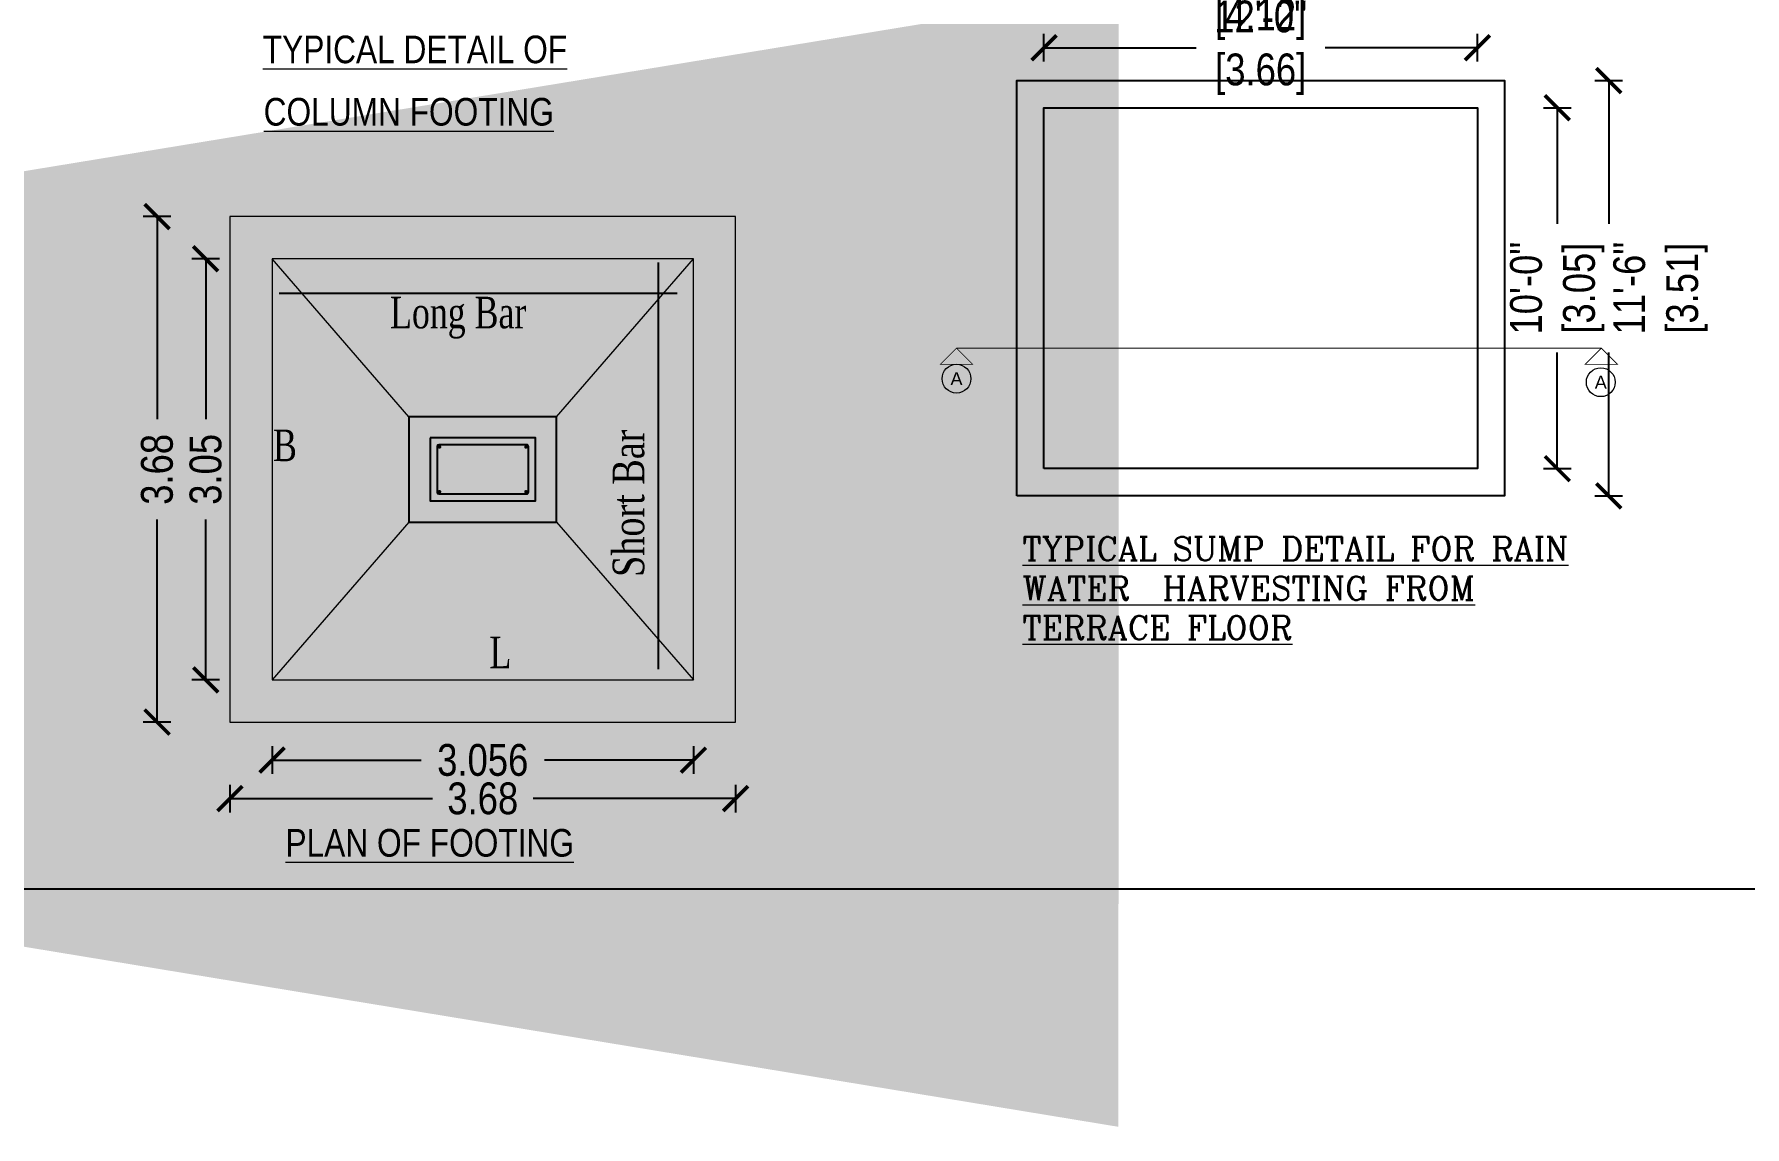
# Model space of a CAD drawing. Header units: metres. Extents: x 144 to 1259, y -1474 to -210.
# Drawn here: x 1202.45 to 1214.82, y -1200.22 to -1192.31 of the extents above; entities that cross this region are included whole.
import ezdxf
from ezdxf.enums import TextEntityAlignment as Align

# ---------------------------------------------------------------- set-up
doc = ezdxf.new("R2010")
doc.units = ezdxf.units.M
doc.linetypes.add('ACAD_ISO06W100', pattern=[37.5, 24, -3, 0.5, -3, 0.5, -3, 0.5, -3])
for name, color, linetype, lineweight in [('grid', 253, 'Continuous', 5), ('TEXT', 4, 'Continuous', 18), ('WIN', 12, 'Continuous', 18)]:
    doc.layers.add(name, color=color, linetype=linetype, lineweight=lineweight)
doc.layers.add('wall', color=2, linetype='Continuous')
doc.styles.add('APEXT', font='romanc.shx')
doc.styles.add('RS', font='times.ttf', dxfattribs={"width": 0.75})
doc.styles.add('RS1', font='romans.shx', dxfattribs={"width": 0.75})
doc.styles.add('SEN', font='arial.ttf', dxfattribs={"height": 0.5})
doc.styles.add('STYLE1', font='swissck.ttf', dxfattribs={"height": 0.23})
doc.styles.add('STYLE3', font='swissck.ttf', dxfattribs={"height": 18})
doc.dimstyles.new('DIM-25', dxfattribs={"dimscale": 0.25, "dimtxt": 200, "dimasz": 100, "dimexe": 25, "dimexo": 25, "dimgap": 35, "dimtad": 1, "dimdec": 0, "dimrnd": 5, "dimzin": 0, "dimdsep": 46, "dimtxsty": 'RS1', "dimblk": 'ARCHTICK', "dimcen": 100, "dimdle": 25, "dimclrd": 8, "dimclre": 8, "dimclrt": 4, "dimadec": 0, "dimazin": 0, "dimtfac": 0.5, "dimtdec": 0, "dimtmove": 1, "dimatfit": 0, "dimfxl": 0, "dimfrac": 1, "dimtolj": 1, "dimtzin": 0, "dimarcsym": 0})
doc.dimstyles.get("Standard").update_dxf_attribs({"dimtxt": 0.23, "dimasz": 0.18, "dimexe": 0.1, "dimexo": 0, "dimgap": 0.09, "dimtad": 0, "dimzin": 0, "dimdsep": 46, "dimtxsty": 'STYLE1', "dimblk": 'ARCHTICK', "dimcen": 0.09, "dimadec": 0, "dimazin": 0, "dimtfac": 1, "dimtofl": 0, "dimtmove": 2, "dimatfit": 3, "dimfxl": 0, "dimtolj": 1, "dimtzin": 0, "dimarcsym": 0})

# ---------------------------------------------------------------- blocks, each defined once
blk = doc.blocks.new('_ArchTick')
at = {"color": 0, "const_width": 0.15}
blk.add_lwpolyline([(-0.5, -0.5), (0.5, 0.5)], dxfattribs=at)
blk = doc.blocks.new('*D350')
at = {"color": 0, "lineweight": -2}
for p, q in [((1203.861043093987, -1197.743790933363), (1203.861043093987, -1197.943790933363)), ((1207.521043369136, -1197.743790933363), (1207.521043369136, -1197.943790933363)), ((1203.861043093987, -1197.843790933363), (1205.327358166627, -1197.843790933363)), ((1207.521043369136, -1197.843790933363), (1206.054728296497, -1197.843790933363))]:
    blk.add_line(p, q, dxfattribs=at)
at = {"layer": 'Defpoints', "color": 0}
for p in [(1203.861043093987, -1197.289882460054), (1207.521043369136, -1197.289882460054), (1207.521043369136, -1197.843790933363)]:
    blk.add_point(p, dxfattribs=at)
at = {"color": 0, "lineweight": -2, "xscale": 0.18, "yscale": 0.18, "zscale": 0.18, "rotation": 180}
blk.add_blockref('_ArchTick', (1203.861043093987, -1197.843790933363), dxfattribs=at)
at = {"color": 0, "lineweight": -2, "xscale": 0.18, "yscale": 0.18, "zscale": 0.18}
blk.add_blockref('_ArchTick', (1207.521043369136, -1197.843790933363), dxfattribs=at)
at = {"color": 0, "insert": (1205.691043231562, -1197.843790933363), "char_height": 0.23, "attachment_point": 5, "style": 'STYLE1'}
blk.add_mtext('\\A1;3.68', dxfattribs=at)
blk = doc.blocks.new('*D351')
at = {"color": 0, "lineweight": -2}
for p, q in [((1204.166043116916, -1197.465444273019), (1204.166043116916, -1197.665444273019)), ((1207.216043346208, -1197.465444273019), (1207.216043346208, -1197.665444273019)), ((1204.166043116916, -1197.56544427302), (1205.244767257536, -1197.56544427302)), ((1207.216043346208, -1197.56544427302), (1206.137319205588, -1197.56544427302))]:
    blk.add_line(p, q, dxfattribs=at)
at = {"layer": 'Defpoints', "color": 0}
for p in [(1204.166043116916, -1196.984882437125), (1207.216043346208, -1196.984882437125), (1207.216043346208, -1197.56544427302)]:
    blk.add_point(p, dxfattribs=at)
at = {"color": 0, "lineweight": -2, "xscale": 0.18, "yscale": 0.18, "zscale": 0.18, "rotation": 180}
blk.add_blockref('_ArchTick', (1204.166043116916, -1197.56544427302), dxfattribs=at)
at = {"color": 0, "lineweight": -2, "xscale": 0.18, "yscale": 0.18, "zscale": 0.18}
blk.add_blockref('_ArchTick', (1207.216043346208, -1197.56544427302), dxfattribs=at)
at = {"color": 0, "insert": (1205.691043231562, -1197.56544427302), "char_height": 0.23, "attachment_point": 5, "style": 'STYLE1'}
blk.add_mtext('\\A1;3.056', dxfattribs=at)
blk = doc.blocks.new('*D352')
at = {"color": 0, "lineweight": -2}
for p, q in [((1203.434398111203, -1193.629882184904), (1203.234398111203, -1193.629882184904)), ((1203.334398111203, -1193.629882184904), (1203.334398111203, -1195.096197257544)), ((1203.334398111203, -1197.289882460054), (1203.334398111203, -1195.823567387414)), ((1203.434398111203, -1197.289882460054), (1203.234398111203, -1197.289882460054))]:
    blk.add_line(p, q, dxfattribs=at)
at = {"layer": 'Defpoints', "color": 0}
for p in [(1203.334398111203, -1193.629882184904), (1203.861043093987, -1193.629882184904), (1203.861043093987, -1197.289882460054)]:
    blk.add_point(p, dxfattribs=at)
at = {"color": 0, "lineweight": -2, "xscale": 0.18, "yscale": 0.18, "zscale": 0.18}
for p, rotation in [((1203.334398111203, -1193.629882184904), 90), ((1203.334398111203, -1197.289882460054), 270)]:
    blk.add_blockref('_ArchTick', p, dxfattribs=dict(at, rotation=rotation))
at = {"color": 0, "insert": (1203.334398111203, -1195.459882322479), "char_height": 0.23, "attachment_point": 5, "rotation": 90, "style": 'STYLE1'}
blk.add_mtext('\\A1;3.68', dxfattribs=at)
blk = doc.blocks.new('*D353')
at = {"color": 0, "lineweight": -2}
for p, q in [((1203.786247504257, -1193.934882207833), (1203.586247504257, -1193.934882207833)), ((1203.686247504257, -1193.934882207833), (1203.686247504257, -1195.096421283518)), ((1203.686247504257, -1196.984882437125), (1203.686247504257, -1195.82334336144)), ((1203.786247504257, -1196.984882437125), (1203.586247504257, -1196.984882437125))]:
    blk.add_line(p, q, dxfattribs=at)
at = {"layer": 'Defpoints', "color": 0}
for p in [(1204.166043116916, -1193.934882207833), (1203.686247504257, -1196.984882437125), (1204.166043116916, -1196.984882437125)]:
    blk.add_point(p, dxfattribs=at)
at = {"color": 0, "lineweight": -2, "xscale": 0.18, "yscale": 0.18, "zscale": 0.18}
for p, rotation in [((1203.686247504257, -1193.934882207833), 90), ((1203.686247504257, -1196.984882437125), 270)]:
    blk.add_blockref('_ArchTick', p, dxfattribs=dict(at, rotation=rotation))
at = {"color": 0, "insert": (1203.686247504257, -1195.459882322478), "char_height": 0.23, "attachment_point": 5, "rotation": 90, "style": 'STYLE1'}
blk.add_mtext('\\A1;3.05', dxfattribs=at)
blk = doc.blocks.new('*D363')
at = {"color": 0, "lineweight": -2}
for p, q in [((1209.555189129911, -1192.109970453936), (1209.555189129911, -1191.909970453936)), ((1213.085205160629, -1192.109970453936), (1213.085205160629, -1191.909970453936)), ((1209.555189129911, -1192.009970453936), (1210.853908184231, -1192.009970453936)), ((1213.085205160629, -1192.009970453936), (1211.786486106309, -1192.009970453936))]:
    blk.add_line(p, q, dxfattribs=at)
at = {"layer": 'Defpoints', "color": 0}
for p in [(1213.085205160629, -1192.009970453936), (1209.555189129911, -1192.644199708959), (1213.085205160629, -1192.644199708958)]:
    blk.add_point(p, dxfattribs=at)
at = {"color": 0, "lineweight": -2, "xscale": 0.18, "yscale": 0.18, "zscale": 0.18, "rotation": 180}
blk.add_blockref('_ArchTick', (1209.555189129911, -1192.009970453936), dxfattribs=at)
at = {"color": 0, "lineweight": -2, "xscale": 0.18, "yscale": 0.18, "zscale": 0.18}
blk.add_blockref('_ArchTick', (1213.085205160629, -1192.009970453936), dxfattribs=at)
at = {"color": 0, "insert": (1211.32019714527, -1192.009970453936), "char_height": 0.23, "attachment_point": 5, "style": 'STYLE1'}
blk.add_mtext('\\A1;13\'-6"\\P[4.12]', dxfattribs=at)
blk = doc.blocks.new('*D364')
at = {"color": 0, "lineweight": -2}
for p, q in [((1213.366264477166, -1192.841263710673), (1213.566264477166, -1192.841263710673)), ((1213.466264477166, -1192.841263710673), (1213.466264477166, -1193.681594761004)), ((1213.466264477166, -1195.454503733412), (1213.466264477166, -1194.614172683082)), ((1213.366264477166, -1195.454503733412), (1213.566264477166, -1195.454503733412))]:
    blk.add_line(p, q, dxfattribs=at)
at = {"layer": 'Defpoints', "color": 0}
for p in [(1212.888141158914, -1192.841263710673), (1213.466264477166, -1192.841263710673), (1212.888141158914, -1195.454503733412)]:
    blk.add_point(p, dxfattribs=at)
at = {"color": 0, "lineweight": -2, "xscale": 0.18, "yscale": 0.18, "zscale": 0.18}
for p, rotation in [((1213.466264477166, -1192.841263710673), 90), ((1213.466264477166, -1195.454503733412), 270)]:
    blk.add_blockref('_ArchTick', p, dxfattribs=dict(at, rotation=rotation))
at = {"color": 0, "insert": (1213.466264477166, -1194.147883722043), "char_height": 0.23, "attachment_point": 5, "rotation": 90, "style": 'STYLE1'}
blk.add_mtext('\\A1;10\'-0"\\P[3.05]', dxfattribs=at)
blk = doc.blocks.new('*D365')
at = {"color": 0, "lineweight": -2}
for p, q in [((1209.752253131625, -1192.507036229053), (1209.752253131625, -1192.307036229053)), ((1212.888141158913, -1192.507036229053), (1212.888141158913, -1192.307036229053)), ((1209.752253131625, -1192.407036229053), (1210.85390818423, -1192.407036229053)), ((1212.888141158913, -1192.407036229053), (1211.786486106308, -1192.407036229053))]:
    blk.add_line(p, q, dxfattribs=at)
at = {"layer": 'Defpoints', "color": 0}
for p in [(1212.888141158913, -1192.407036229053), (1209.752253131625, -1192.841263710674), (1212.888141158913, -1192.841263710673)]:
    blk.add_point(p, dxfattribs=at)
at = {"color": 0, "lineweight": -2, "xscale": 0.18, "yscale": 0.18, "zscale": 0.18, "rotation": 180}
blk.add_blockref('_ArchTick', (1209.752253131625, -1192.407036229053), dxfattribs=at)
at = {"color": 0, "lineweight": -2, "xscale": 0.18, "yscale": 0.18, "zscale": 0.18}
blk.add_blockref('_ArchTick', (1212.888141158913, -1192.407036229053), dxfattribs=at)
at = {"color": 0, "insert": (1211.320197145269, -1192.407036229053), "char_height": 0.23, "attachment_point": 5, "style": 'STYLE1'}
blk.add_mtext('\\A1;12\'-0"\\P[3.66]', dxfattribs=at)
blk = doc.blocks.new('*D366')
at = {"color": 0, "lineweight": -2}
for p, q in [((1213.738841736598, -1192.644199708958), (1213.938841736598, -1192.644199708958)), ((1213.838841736598, -1192.644199708958), (1213.838841736598, -1193.681594761004)), ((1213.838841736598, -1195.651567735128), (1213.838841736598, -1194.614172683082)), ((1213.738841736598, -1195.651567735128), (1213.938841736598, -1195.651567735128))]:
    blk.add_line(p, q, dxfattribs=at)
at = {"layer": 'Defpoints', "color": 0}
for p in [(1213.085205160629, -1192.644199708958), (1213.838841736598, -1192.644199708958), (1213.085205160629, -1195.651567735128)]:
    blk.add_point(p, dxfattribs=at)
at = {"color": 0, "lineweight": -2, "xscale": 0.18, "yscale": 0.18, "zscale": 0.18}
for p, rotation in [((1213.838841736598, -1192.644199708958), 90), ((1213.838841736598, -1195.651567735128), 270)]:
    blk.add_blockref('_ArchTick', p, dxfattribs=dict(at, rotation=rotation))
at = {"color": 0, "insert": (1214.213070786516, -1194.147883722043), "char_height": 0.23, "attachment_point": 5, "rotation": 90, "style": 'STYLE1'}
blk.add_mtext('\\A1;11\'-6"\\P[3.51]', dxfattribs=at)

msp = doc.modelspace()

# ---------------------------------------------------------------- linework, layer by layer
msp.add_lwpolyline([(1236.084916649403, -1198.498883290678), (1166.227264242333, -1198.498883290678), (1166.227264242333, -1186.8114525803), (1236.084916649403, -1186.8114525803)], close=True)
at = {"color": 7, "linetype": 'ACAD_ISO06W100', "const_width": 0.0054931375715434}
msp.add_lwpolyline([(1213.785223132456, -1194.582513838658), (1213.668696087674, -1194.699040883435), (1213.901750177555, -1194.699040883435), (1213.785223132456, -1194.582513838658), (1209.11908077271, -1194.582513838659), (1209.002553727937, -1194.699040883437), (1209.235607817492, -1194.699040883436), (1209.11908077271, -1194.582513838659)], dxfattribs=at)
at = {"layer": 'grid', "color": 7}
for centre in [(1209.119080772715, -1194.803415566296), (1213.781243410523, -1194.828914270969)]:
    msp.add_circle(centre, 0.104374682859603, dxfattribs=at)
at = {"layer": 'wall', "color": 7}
for p, q in [((1206.959722514336, -1193.963080798705), (1206.959722514336, -1196.907852099922)), ((1207.098689042977, -1194.186203786317), (1204.216804090131, -1194.186203786317))]:
    msp.add_line(p, q, dxfattribs=at)
for points in [[(1209.555189129911, -1195.651567735129), (1209.555189129911, -1192.644199708959), (1213.085205160629, -1192.644199708958), (1213.085205160629, -1195.651567735128)], [(1209.752253131626, -1195.454503733414), (1209.752253131625, -1192.841263710674), (1212.888141158913, -1192.841263710673), (1212.888141158914, -1195.454503733412)], [(1205.157293191435, -1195.078632293817), (1205.157293191435, -1195.841132351141), (1206.224793271687, -1195.841132351141), (1206.224793271687, -1195.078632293817)], [(1205.3097932029, -1195.231132305282), (1205.3097932029, -1195.688632339676), (1206.072293260223, -1195.688632339676), (1206.072293260223, -1195.231132305282)]]:
    msp.add_lwpolyline(points, close=True, dxfattribs=at)
msp.add_lwpolyline([(1205.360626540055, -1195.294673976726), (1205.360626540055, -1195.625090668232, 0.4142135623731005), (1205.373334874344, -1195.637799002521), (1206.008751588781, -1195.637799002521, 0.4142135623730951), (1206.021459923069, -1195.625090668232), (1206.021459923068, -1195.294673976726, 0.4142135623730951), (1206.00875158878, -1195.281965642437), (1205.373334874344, -1195.281965642437, 0.4142135623730951)], format="xyb", close=True, dxfattribs=at)
at = {"layer": 'wall', "color": 7, "const_width": 0.0127083342887157}
for points in [[(1205.371878130242, -1195.297665163837, 1), (1205.384586464531, -1195.297665163837, 1)], [(1206.010208332882, -1195.297665163837, -1), (1205.997499998593, -1195.297665163837, -1)], [(1205.371878130242, -1195.62209948112, -1), (1205.384586464531, -1195.62209948112, -1)], [(1206.010208332882, -1195.62209948112, 1), (1205.997499998593, -1195.62209948112, 1)]]:
    msp.add_lwpolyline(points, format="xyb", close=True, dxfattribs=at)
at = {"layer": 'WIN', "color": 7}
for p, q in [((1205.157293191435, -1195.078632293817), (1204.166043116916, -1193.934882207833)), ((1206.224793271687, -1195.078632293817), (1207.216043346208, -1193.934882207833)), ((1205.157293191435, -1195.841132351141), (1204.166043116916, -1196.984882437125)), ((1206.224793271687, -1195.841132351141), (1207.216043346208, -1196.984882437125))]:
    msp.add_line(p, q, dxfattribs=at)
for points in [[(1203.861043093987, -1197.289882460054), (1207.521043369136, -1197.289882460054), (1207.521043369136, -1193.629882184904), (1203.861043093987, -1193.629882184904)], [(1204.166043116916, -1196.984882437125), (1207.216043346208, -1196.984882437125), (1207.216043346208, -1193.934882207833), (1204.166043116916, -1193.934882207833)]]:
    msp.add_lwpolyline(points, close=True, dxfattribs=at)

# ---------------------------------------------------------------- texts
at = {"layer": 'TEXT', "color": 7, "style": 'STYLE3'}
for s, p in [('%%UTYPICAL DETAIL OF', (1204.09927696387, -1192.518937360332)), ('%%UCOLUMN FOOTING', (1204.105691848762, -1192.97067843981)), ('%%uPLAN OF FOOTING', (1204.26353689819, -1198.264332932131))]:
    msp.add_text(s, height=0.2000000150246134, dxfattribs=at).set_placement(p)
at = {"layer": 'TEXT', "color": 7, "style": 'RS', "width": 0.75}
for s, p in [('Long Bar', (1205.020368679813, -1194.438787792085)), ('B', (1204.173486651349, -1195.400396389036)), ('L', (1205.739598780108, -1196.899981013885))]:
    msp.add_text(s, height=0.2287500171968829, dxfattribs=at).set_placement(p)
at = {"layer": 'TEXT', "color": 7, "lineweight": 30, "style": 'SEN'}
for p in [(1209.119080772715, -1194.803415566296), (1213.781243410523, -1194.828914270969)]:
    msp.add_text('A', height=0.0937125008154878, dxfattribs=at).set_placement(p, align=Align.MIDDLE_CENTER)
at = {"layer": 'TEXT', "color": 7, "style": 'RS', "width": 0.8}
msp.add_text('Short Bar', height=0.2287500171968829, rotation=90, dxfattribs=at).set_placement((1206.859352030742, -1196.238829652219))
at = {"layer": 'TEXT', "color": 7, "insert": (1209.595781146605, -1195.949067476782), "char_height": 0.1713600014912205, "width": 4.342507770729092, "attachment_point": 1, "style": 'APEXT'}
msp.add_mtext('{\\LTYPICAL SUMP DETAIL FOR RAIN WATER  HARVESTING FROM TERRACE FLOOR }', dxfattribs=at)

# ---------------------------------------------------------------- dimensions: what is measured, and where the dimension line sits
at = {"color": 7}
dim = msp.add_aligned_dim(p1=(1209.555189129911, -1192.644199708959), p2=(1213.085205160629, -1192.644199708958), distance=0.6342292550220919, text='13\'-6"\\P[4.12]', dimstyle='Standard', dxfattribs=at)
dim.commit()
dim.dimension.update_dxf_attribs({"geometry": '*D363', "text_midpoint": (1211.32019714527, -1192.009970453936)})
for base, p1, p2, text, picture, middle in [((1212.888141158913, -1192.407036229053), (1209.752253131625, -1192.841263710674), (1212.888141158913, -1192.841263710673), '12\'-0"\\P[3.66]', '*D365', (1211.320197145269, -1192.407036229053)), ((1207.216043346208, -1197.56544427302), (1204.166043116916, -1196.984882437125), (1207.216043346208, -1196.984882437125), '3.056', '*D351', (1205.691043231562, -1197.56544427302)), ((1207.521043369136, -1197.843790933363), (1203.861043093987, -1197.289882460054), (1207.521043369136, -1197.289882460054), '3.68', '*D350', (1205.691043231562, -1197.843790933363))]:
    dim = msp.add_linear_dim(base=base, p1=p1, p2=p2, text=text, dimstyle='Standard', dxfattribs=at)
    dim.commit()
    dim.dimension.update_dxf_attribs({"geometry": picture, "text_midpoint": middle})
dim = msp.add_linear_dim(base=(1213.838841736598, -1192.644199708958), p1=(1213.085205160629, -1195.651567735128), p2=(1213.085205160629, -1192.644199708958), angle=90, text='11\'-6"\\P[3.51]', dimstyle='Standard', dxfattribs=at)
dim.commit()
dim.dimension.update_dxf_attribs({"geometry": '*D366', "text_midpoint": (1214.213070786516, -1194.147883722043), "dimtype": 160})
for base, p1, p2, text, picture, middle in [((1213.466264477166, -1192.841263710673), (1212.888141158914, -1195.454503733412), (1212.888141158914, -1192.841263710673), '10\'-0"\\P[3.05]', '*D364', (1213.466264477166, -1194.147883722043)), ((1203.334398111203, -1193.629882184904), (1203.861043093987, -1197.289882460054), (1203.861043093987, -1193.629882184904), '3.68', '*D352', (1203.334398111203, -1195.459882322479)), ((1203.686247504257, -1196.984882437125), (1204.166043116916, -1193.934882207833), (1204.166043116916, -1196.984882437125), '3.05', '*D353', (1203.686247504257, -1195.459882322478))]:
    dim = msp.add_linear_dim(base=base, p1=p1, p2=p2, angle=90, text=text, dimstyle='Standard', dxfattribs=at)
    dim.commit()
    dim.dimension.update_dxf_attribs({"geometry": picture, "text_midpoint": middle})

# ---------------------------------------------------------------- leaders
at = {"layer": 'wall', "color": 7, "ltscale": 15}
msp.add_leader([(1185.291972491221, -1196.10443968803), (1185.956265925457, -1196.104604445233)], dimstyle='DIM-25', dxfattribs=at)

doc.saveas('drawing.dxf')
